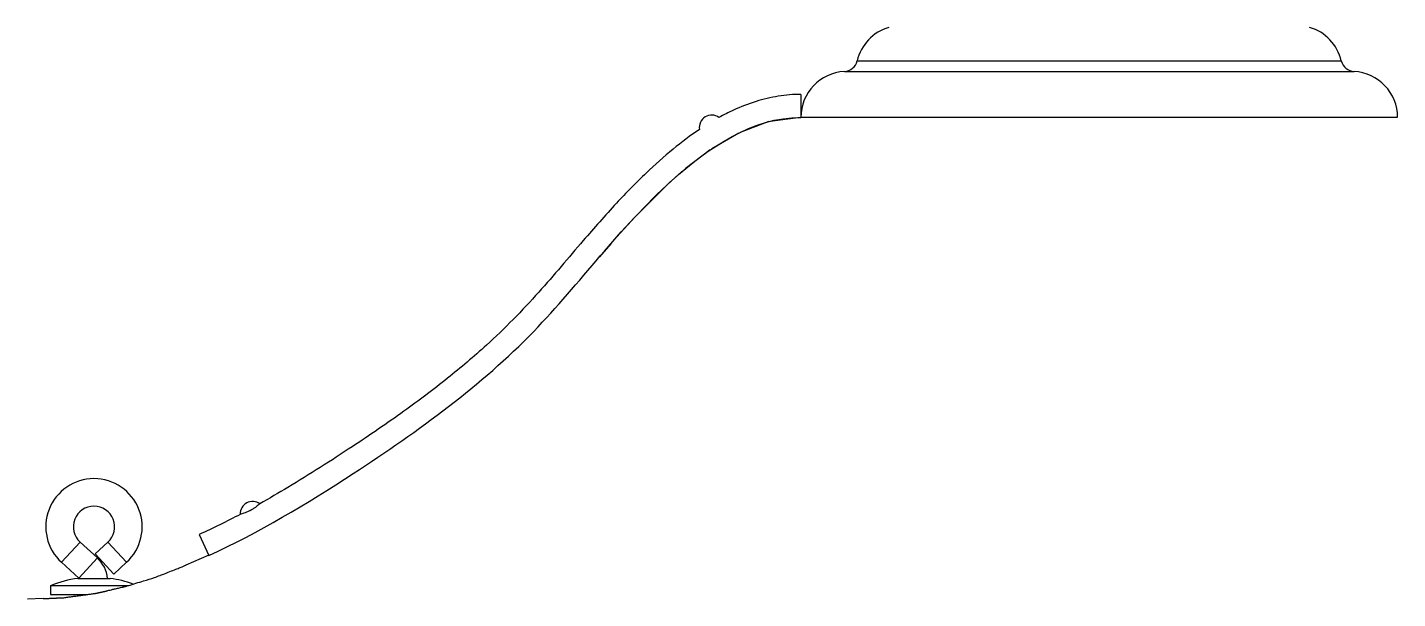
# Model space of a CAD drawing. Header units: millimetres. Extents: x 0 to 13338, y 0 to 11580.
# Drawn here: x 7428.9 to 7727.4, y 4610.2 to 4734.7 of the extents above; entities that cross this region are included whole.
import ezdxf

# ---------------------------------------------------------------- set-up
doc = ezdxf.new("R2010")
doc.units = ezdxf.units.MM
doc.layers.add('dwgmodels.com', color=250, linetype='Continuous')

# ---------------------------------------------------------------- blocks, each defined once
blk = doc.blocks.new('Public Light 9_side_dwgmodels.com')
at = {"color": 0}
for p, q in [((-567.74, 4016.63), (-462.27, 4016.63)), ((-567.74, 4016.63), (-462.27, 4016.63)), ((-570.51, 4014.32), (-459.51, 4014.32)), ((-570.51, 4014.32), (-459.51, 4014.32)), ((-580.01, 4009.32), (-580.01, 4004.32)), ((-580.01, 4009.32), (-580.01, 4004.32)), ((-586.96, 4003.39), (-593.25, 4001.03)), ((-580.12, 4004.32), (-586.73, 4003.45)), ((-580.01, 4004.33), (-450.01, 4004.33)), ((-580.01, 4004.33), (-450.01, 4004.33)), ((-593.52, 4000.9), (-599.43, 3997.45)), ((-599.76, 3997.22), (-605.21, 3993.07)), ((-605.91, 3992.49), (-607.68, 3990.94)), ((-608.39, 3990.31), (-615.61, 3983.18)), ((-616.19, 3982.57), (-620.07, 3978.29)), ((-621.39, 3976.79), (-623.89, 3973.91)), ((-711.07, 3913.42), (-709.01, 3908.86)), ((-711.07, 3913.42), (-709.01, 3908.86)), ((-741.11, 3907.36), (-737.05, 3911.78)), ((-741.11, 3907.36), (-737.05, 3911.78)), ((-733.27, 3908.31), (-737.05, 3911.78)), ((-730.96, 3911.78), (-733.77, 3909.2)), ((-726.91, 3907.36), (-730.96, 3911.78)), ((-726.91, 3907.36), (-730.96, 3911.78)), ((-737.33, 3903.89), (-733.27, 3908.31)), ((-737.33, 3903.89), (-733.27, 3908.31)), ((-729.71, 3904.78), (-733.77, 3909.2)), ((-729.71, 3904.78), (-733.77, 3909.2)), ((-709.02, 3908.89), (-714.01, 3906.74)), ((-737.33, 3903.89), (-741.11, 3907.36)), ((-726.91, 3907.36), (-729.71, 3904.78)), ((-743.51, 3902.33), (-726.39, 3902.33)), ((-743.51, 3902.33), (-726.39, 3902.33)), ((-743.51, 3902.33), (-743.51, 3900.33)), ((-737.54, 3903.85), (-730.47, 3903.85)), ((-737.54, 3903.85), (-730.47, 3903.85)), ((-745.09, 3899.49), (-748.51, 3899.33)), ((-745.09, 3899.49), (-744.1, 3899.49)), ((-745.09, 3899.49), (-744.1, 3899.49)), ((-743.51, 3900.33), (-735.54, 3900.33)), ((-743.51, 3900.33), (-735.54, 3900.33)), ((-737.01, 3900.13), (-737.01, 3900.33))]:
    blk.add_line(p, q, dxfattribs=at)
for centre, radius, start, end in [((-558.01, 4014.33), 10, 106.4102, 166.732), ((-472.01, 4014.33), 10, 13.268, 73.5898), ((-570.66, 4017.31), 3, 272.8792, 346.732), ((-459.35, 4017.31), 3, 193.268, 267.1208), ((-570.01, 4004.33), 10, 92.8792, 180), ((-460.01, 4004.33), 10, 0, 87.1208), ((-599.45, 4002.11), 2.7, 53.662, 189.3317), ((-734.01, 3915.09), 10.5, 312.5562, 227.4438), ((-734.01, 3915.09), 4.5, 312.5562, 227.4438), ((-699.44, 3917.92), 2.7, 54.8085, 182.3391), ((-738.01, 3903.15), 7, 5.7055, 47.4438), ((-734.01, 3878.49), 25.6, 97.9283, 111.3742), ((-738.01, 3903.15), 1, 44.0993, 47.4438), ((-734.01, 3878.49), 25.6, 70.4639, 82.0717)]:
    blk.add_arc(centre, radius, start, end, dxfattribs=at)
for points, knots in [([(-580.01, 4009.32), (-581.65, 4009.32), (-583.3, 4009.18), (-586.57, 4008.66), (-588.19, 4008.27), (-591.46, 4007.25), (-593.1, 4006.61), (-595.77, 4005.38), (-596.82, 4004.85), (-597.85, 4004.28)], [0, 0, 0, 0, 4.928653, 4.928653, 9.92441, 9.92441, 15.191387, 15.191387, 18.725076, 18.725076, 18.725076, 18.725076]), ([(-709.01, 3908.86), (-698.13, 3913.78), (-672.67, 3929.16), (-637.59, 3954.64), (-613.72, 3988.57), (-590.48, 4004.32), (-580.01, 4004.32)], [40.934473, 40.934473, 40.934473, 40.934473, 76.060047, 126.130199, 170.575365, 201.993771, 201.993771, 201.993771, 201.993771]), ([(-709.01, 3908.86), (-698.13, 3913.78), (-672.67, 3929.16), (-637.59, 3954.64), (-613.72, 3988.57), (-590.48, 4004.32), (-580.01, 4004.32)], [40.934473, 40.934473, 40.934473, 40.934473, 76.060047, 126.130199, 170.575365, 201.993771, 201.993771, 201.993771, 201.993771]), ([(-602.11, 4001.67), (-604.1, 4000.33), (-606.01, 3998.89), (-609.86, 3995.73), (-611.79, 3994), (-615.92, 3990.09), (-618.08, 3987.88), (-622.66, 3982.96), (-625.05, 3980.23), (-630.64, 3973.72), (-633.82, 3969.92), (-640.72, 3962.19), (-644.51, 3958.31), (-651.26, 3952.18), (-654.09, 3949.78), (-660.09, 3944.99), (-663.26, 3942.6), (-670.18, 3937.62), (-673.94, 3935.06), (-682.36, 3929.5), (-687.01, 3926.52), (-693.78, 3922.47), (-695.83, 3921.28), (-697.89, 3920.12)], [0, 0, 0, 0, 7.1791, 7.1791, 14.943238, 14.943238, 24.221892, 24.221892, 35.097076, 35.097076, 49.960776, 49.960776, 66.197159, 66.197159, 77.313836, 77.313836, 89.223115, 89.223115, 102.882669, 102.882669, 119.46344, 119.46344, 126.554834, 126.554834, 126.554834, 126.554834]), ([(-697.89, 3920.12), (-697.89, 3920.12), (-697.94, 3920.08), (-698.13, 3919.9), (-698.27, 3919.78), (-698.61, 3919.51), (-698.79, 3919.37), (-699.16, 3919.11), (-699.34, 3919), (-699.58, 3918.85), (-699.65, 3918.81), (-699.75, 3918.75), (-699.79, 3918.73), (-699.87, 3918.69), (-699.91, 3918.66), (-700, 3918.62), (-700.05, 3918.59), (-700.2, 3918.52), (-700.3, 3918.47), (-700.53, 3918.36), (-700.65, 3918.31), (-700.98, 3918.17), (-701.17, 3918.1), (-701.53, 3917.98), (-701.7, 3917.93), (-701.98, 3917.85), (-702.07, 3917.82), (-702.13, 3917.81), (-702.14, 3917.81), (-702.14, 3917.81)], [0, 0, 0, 0, 1.043919, 1.043919, 2.037559, 2.037559, 2.88652, 2.88652, 3.534866, 3.534866, 3.762599, 3.762599, 3.905112, 3.905112, 4.035408, 4.035408, 4.203066, 4.203066, 4.544558, 4.544558, 4.984876, 4.984876, 5.71431, 5.71431, 6.55983, 6.55983, 7.506807, 7.506807, 7.875677, 7.875677, 7.875677, 7.875677]), ([(-697.89, 3920.12), (-697.89, 3920.12), (-697.94, 3920.08), (-698.13, 3919.9), (-698.27, 3919.78), (-698.61, 3919.51), (-698.79, 3919.37), (-699.16, 3919.11), (-699.34, 3919), (-699.58, 3918.85), (-699.65, 3918.81), (-699.75, 3918.75), (-699.79, 3918.73), (-699.87, 3918.69), (-699.91, 3918.66), (-700, 3918.62), (-700.05, 3918.59), (-700.2, 3918.52), (-700.3, 3918.47), (-700.53, 3918.36), (-700.65, 3918.31), (-700.98, 3918.17), (-701.17, 3918.1), (-701.53, 3917.98), (-701.7, 3917.93), (-701.98, 3917.85), (-702.07, 3917.82), (-702.13, 3917.81), (-702.14, 3917.81), (-702.14, 3917.81)], [0, 0, 0, 0, 1.043919, 1.043919, 2.037559, 2.037559, 2.88652, 2.88652, 3.534866, 3.534866, 3.762599, 3.762599, 3.905112, 3.905112, 4.035408, 4.035408, 4.203066, 4.203066, 4.544558, 4.544558, 4.984876, 4.984876, 5.71431, 5.71431, 6.55983, 6.55983, 7.506807, 7.506807, 7.875677, 7.875677, 7.875677, 7.875677]), ([(-719.64, 3904.49), (-719.61, 3904.5), (-719.58, 3904.52), (-718.94, 3904.76), (-718.37, 3904.98), (-717.35, 3905.38), (-716.89, 3905.56), (-716.11, 3905.87), (-715.76, 3906.01), (-715.14, 3906.25), (-714.87, 3906.36), (-714.66, 3906.44)], [4.642591, 4.642591, 4.642591, 4.642591, 4.773897, 4.773897, 7.160845, 7.160845, 9.547794, 9.547794, 11.798145, 11.798145, 14.014906, 14.014906, 14.014906, 14.014906]), ([(-719.64, 3904.49), (-719.61, 3904.5), (-719.58, 3904.52), (-718.94, 3904.76), (-718.37, 3904.98), (-717.35, 3905.38), (-716.89, 3905.56), (-716.11, 3905.87), (-715.76, 3906.01), (-715.14, 3906.25), (-714.87, 3906.36), (-714.66, 3906.44)], [4.642591, 4.642591, 4.642591, 4.642591, 4.773897, 4.773897, 7.160845, 7.160845, 9.547794, 9.547794, 11.798145, 11.798145, 14.014906, 14.014906, 14.014906, 14.014906]), ([(-714.66, 3906.44), (-714.45, 3906.54), (-714.3, 3906.61), (-714.07, 3906.72), (-714.01, 3906.74), (-714.01, 3906.74)], [5.098721, 5.098721, 5.098721, 5.098721, 7.240686, 7.240686, 9.654249, 9.654249, 9.654249, 9.654249]), ([(-714.66, 3906.44), (-714.45, 3906.54), (-714.3, 3906.61), (-714.07, 3906.72), (-714.01, 3906.74), (-714.01, 3906.74)], [5.098721, 5.098721, 5.098721, 5.098721, 7.240686, 7.240686, 9.654249, 9.654249, 9.654249, 9.654249]), ([(-731.35, 3901.09), (-731.32, 3901.1), (-731.25, 3901.13), (-731.06, 3901.18), (-730.93, 3901.22), (-730.61, 3901.3), (-730.42, 3901.34), (-730.01, 3901.44), (-729.78, 3901.5), (-729.26, 3901.62), (-728.97, 3901.68), (-728.37, 3901.82), (-728.06, 3901.89), (-727.66, 3901.98), (-727.59, 3901.99), (-727.52, 3902.01)], [13.40937, 13.40937, 13.40937, 13.40937, 14.32586, 14.32586, 15.287058, 15.287058, 16.248257, 16.248257, 17.222571, 17.222571, 18.196885, 18.196885, 19.171199, 19.171199, 19.391347, 19.391347, 19.391347, 19.391347]), ([(-731.35, 3901.09), (-731.32, 3901.1), (-731.25, 3901.13), (-731.06, 3901.18), (-730.93, 3901.22), (-730.61, 3901.3), (-730.42, 3901.34), (-730.01, 3901.44), (-729.78, 3901.5), (-729.26, 3901.62), (-728.97, 3901.68), (-728.37, 3901.82), (-728.06, 3901.89), (-727.66, 3901.98), (-727.59, 3901.99), (-727.52, 3902.01)], [13.40937, 13.40937, 13.40937, 13.40937, 14.32586, 14.32586, 15.287058, 15.287058, 16.248257, 16.248257, 17.222571, 17.222571, 18.196885, 18.196885, 19.171199, 19.171199, 19.391347, 19.391347, 19.391347, 19.391347]), ([(-727.3, 3902.06), (-727.06, 3902.13), (-726.83, 3902.2), (-725.42, 3902.62), (-724.28, 3902.97), (-722.37, 3903.56), (-721.58, 3903.8), (-720.84, 3904.03)], [3.439863, 3.439863, 3.439863, 3.439863, 4.173443, 4.173443, 7.801603, 7.801603, 10.544533, 10.544533, 10.544533, 10.544533]), ([(-727.3, 3902.06), (-727.06, 3902.13), (-726.83, 3902.2), (-725.42, 3902.62), (-724.28, 3902.97), (-722.37, 3903.56), (-721.58, 3903.8), (-720.84, 3904.03)], [3.439863, 3.439863, 3.439863, 3.439863, 4.173443, 4.173443, 7.801603, 7.801603, 10.544533, 10.544533, 10.544533, 10.544533])]:
    blk.add_open_spline(points, degree=3, knots=knots, dxfattribs=at)
for points in [[(-602.11, 4001.67), (-602.11, 4001.67), (-602.11, 4001.67), (-602.11, 4001.67)], [(-602.11, 4001.67), (-602.11, 4001.67), (-602.11, 4001.67), (-602.11, 4001.67)], [(-702.14, 3917.81), (-705.07, 3916.26), (-708.05, 3914.78), (-711.07, 3913.42)], [(-720.84, 3904.03), (-720.43, 3904.19), (-720.03, 3904.34), (-719.64, 3904.49)], [(-720.84, 3904.03), (-720.43, 3904.19), (-720.03, 3904.34), (-719.64, 3904.49)], [(-727.52, 3902.01), (-727.45, 3902.03), (-727.37, 3902.04), (-727.3, 3902.06)], [(-727.52, 3902.01), (-727.45, 3902.03), (-727.37, 3902.04), (-727.3, 3902.06)]]:
    blk.add_open_spline(points, degree=3, dxfattribs=at)
for points, weights in [([(-744.1, 3899.49), (-742.32, 3899.57), (-740.57, 3899.65)], [1.01747607303, 1.02467852515, 1.03187052496]), ([(-744.1, 3899.49), (-742.32, 3899.57), (-740.57, 3899.65)], [1.01747607303, 1.02467852515, 1.03187052496]), ([(-740.57, 3899.65), (-737.08, 3900.12), (-733.7, 3900.58)], [1, 1.00011870683, 1.00000005149]), ([(-740.57, 3899.65), (-737.08, 3900.12), (-733.7, 3900.58)], [1, 1.00011870683, 1.00000005149]), ([(-733.7, 3900.58), (-732.52, 3900.84), (-731.35, 3901.09)], [1.00000003181, 1.00004220092, 1.00005552282]), ([(-733.7, 3900.58), (-732.52, 3900.84), (-731.35, 3901.09)], [1.00000003181, 1.00004220092, 1.00005552282])]:
    blk.add_rational_spline(points, weights, degree=2, dxfattribs=at)

msp = doc.modelspace()

# ---------------------------------------------------------------- block references
at = {"layer": 'dwgmodels.com'}
msp.add_blockref('Public Light 9_side_dwgmodels.com', (8177.38, 710.8), dxfattribs=at)

doc.saveas('drawing.dxf')
